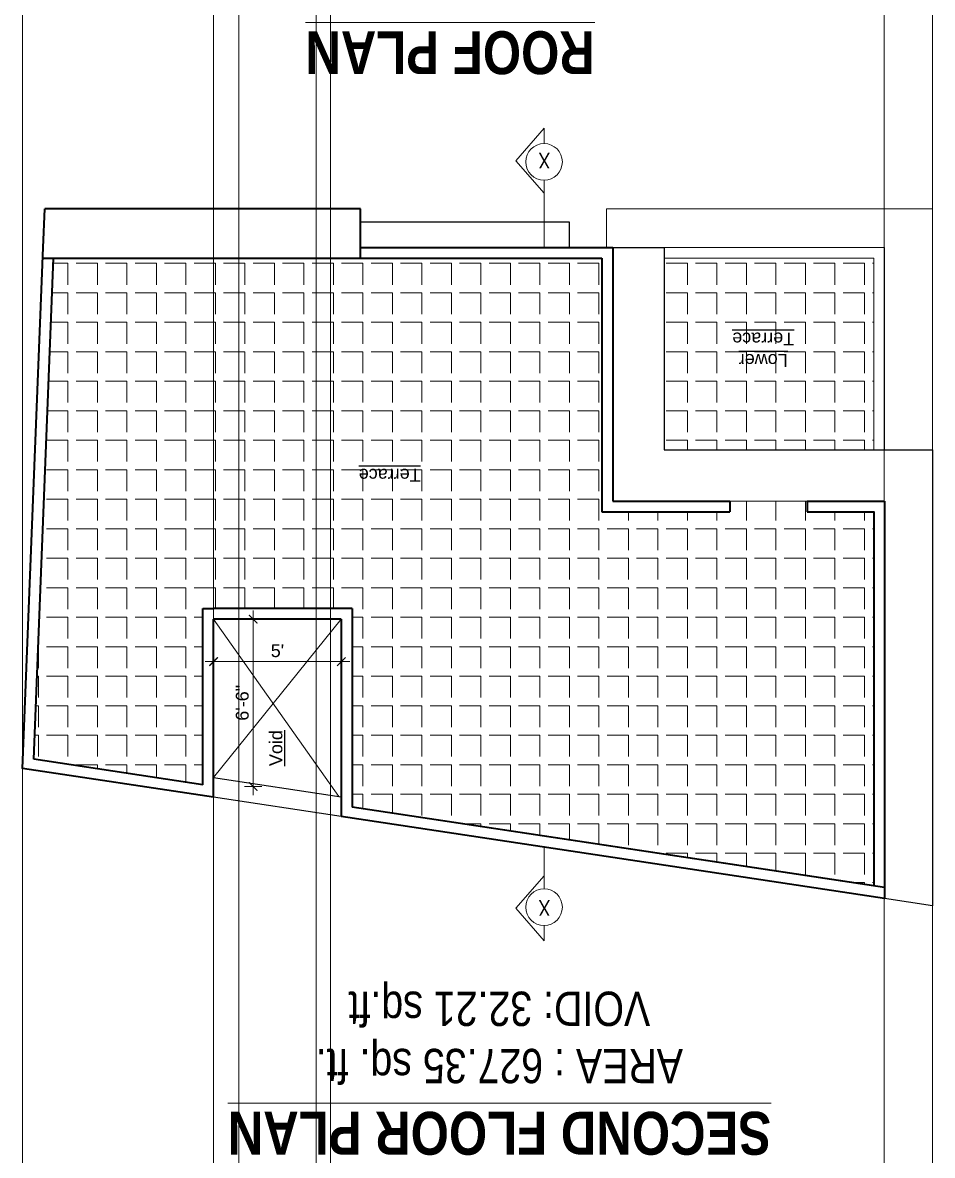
# Model space of a CAD drawing. Header units: inches. Extents: x 136316 to 155547, y -21384 to -17606.
# Drawn here: x 153972 to 154396, y -18134 to -17606 of the extents above; entities that cross this region are included whole.
import ezdxf

# ---------------------------------------------------------------- set-up
doc = ezdxf.new("R2010")
doc.units = ezdxf.units.IN
doc.header["$LTSCALE"] = 0.5
doc.header["$MEASUREMENT"] = 0
doc.header["$PDMODE"] = 66
for name, color, linetype, lineweight in [('Annotate-Lite.w', 177, 'Continuous', 9), ('DIM 1-100', 4, 'Continuous', 13), ('HACTH', 253, 'Continuous', 9), ('hatch', 9, 'Continuous', 5), ('PARAPET', 50, 'Continuous', 13), ('TEXT', 220, 'Continuous', 9), ('Text-100.w', 254, 'Continuous', 9), ('wall', 1, 'Continuous', 40), ('wall light', 6, 'Continuous', 25)]:
    doc.layers.add(name, color=color, linetype=linetype, lineweight=lineweight)
doc.styles.add('ARAIL', font='ARIALN.TTF')
doc.styles.add('arial', font='arial.ttf')
doc.styles.add('arial.', font='arial.ttf')
doc.styles.get("Standard").update_dxf_attribs({"font": 'arial.ttf'})
doc.dimstyles.new('1 by 96', dxfattribs={"dimtxt": 6, "dimasz": 4, "dimexe": 4, "dimexo": 4, "dimgap": 2, "dimtad": 1, "dimdec": 0, "dimzin": 0, "dimdsep": 46, "dimlunit": 4, "dimtxsty": 'Standard', "dimblk": 'ARCHTICK', "dimcen": 0, "dimdle": 4, "dimadec": 0, "dimazin": 0, "dimtfac": 1, "dimtdec": 0, "dimtix": 1, "dimtofl": 0, "dimtmove": 1, "dimatfit": 3, "dimldrblk": 'ARCHTICK', "dimfxl": 4, "dimfxlon": 1, "dimtolj": 1, "dimtzin": 0, "dimlwd": -1, "dimlwe": -1, "dimarcsym": 0})
pattern_1 = [(180, (300636.671, -37435.928), (-5e-15, -13.75), [10, -3.75]), (270, (300636.671, -37435.928), (13.75, -6e-15), [10, -3.75])]

# ---------------------------------------------------------------- blocks, each defined once
blk = doc.blocks.new('_ArchTick')
at = {"color": 0, "linetype": 'ByBlock', "const_width": 0.15}
blk.add_lwpolyline([(-0.5, -0.5), (0.5, 0.5)], dxfattribs=at)
blk = doc.blocks.new('*D779')
at = {"layer": 'Defpoints', "color": 0, "transparency": 16777216}
for p in [(154060.79, -17884.35), (154120.33, -17884.35), (154060.79, -17904.12)]:
    blk.add_point(p, dxfattribs=at)
at = {"layer": 'DIM 1-100', "color": 0, "transparency": 16777216}
for p, q in [((154124.33, -17904.12), (154056.79, -17904.12)), ((154060.79, -17900.12), (154060.79, -17908.12)), ((154120.33, -17900.12), (154120.33, -17908.12))]:
    blk.add_line(p, q, dxfattribs=at)
at = {"layer": 'DIM 1-100', "color": 0, "transparency": 16777216, "xscale": 4, "yscale": 4, "zscale": 4, "rotation": 180}
blk.add_blockref('_ArchTick', (154060.79, -17904.12), dxfattribs=at)
at = {"layer": 'DIM 1-100', "color": 0, "transparency": 16777216, "xscale": 4, "yscale": 4, "zscale": 4}
blk.add_blockref('_ArchTick', (154120.33, -17904.12), dxfattribs=at)
at = {"layer": 'DIM 1-100', "color": 0, "transparency": 16777216, "insert": (154090.56, -17899.07), "char_height": 6, "attachment_point": 5}
blk.add_mtext("\\A1;5'", dxfattribs=at)
blk = doc.blocks.new('*D780')
at = {"layer": 'Defpoints', "color": 0, "transparency": 16777216}
for p in [(154060.79, -17884.35), (154079.25, -17884.35), (154088.06, -17962.33)]:
    blk.add_point(p, dxfattribs=at)
at = {"layer": 'DIM 1-100', "color": 0, "transparency": 16777216}
for p, q in [((154079.25, -17966.33), (154079.25, -17880.35)), ((154075.25, -17884.35), (154083.25, -17884.35)), ((154083.25, -17962.33), (154075.25, -17962.33))]:
    blk.add_line(p, q, dxfattribs=at)
at = {"layer": 'DIM 1-100', "color": 0, "transparency": 16777216, "xscale": 4, "yscale": 4, "zscale": 4}
for p, rotation in [((154079.25, -17884.35), 90), ((154079.25, -17962.33), 270)]:
    blk.add_blockref('_ArchTick', p, dxfattribs=dict(at, rotation=rotation))
at = {"layer": 'DIM 1-100', "color": 0, "transparency": 16777216, "insert": (154074.18, -17923.34), "char_height": 6, "attachment_point": 5, "rotation": 90}
blk.add_mtext('\\A1;6\'-6"', dxfattribs=at)

msp = doc.modelspace()

# ---------------------------------------------------------------- hatches: boundary and pattern name
at = {"layer": 'HACTH'}
h = msp.add_hatch(dxfattribs=at)
h.set_pattern_fill('ANGLE', color=256, scale=50, angle=180)
h.set_pattern_definition(pattern_1)
h.paths.add_polyline_path([(154125.33, -17972), (154368.48, -18008.72), (154368.48, -17834.35), (154337.48, -17834.35), (154337.48, -17829.35), (154301.48, -17829.35), (154301.48, -17834.35), (154241.83, -17834.35), (154241.83, -17716.12), (153986.18, -17716.12), (153976.97, -17949.6), (154055.79, -17961.5), (154055.79, -17879.35), (154060.79, -17879.35), (154125.33, -17879.35)])
h.paths.add_polyline_path([(154158.73, -17811.53), (154126.85, -17811.53), (154126.85, -17823.9), (154158.73, -17823.9)], flags=24)
at = {"layer": 'hatch'}
h = msp.add_hatch(dxfattribs=at)
h.set_pattern_fill('ANGLE', color=256, scale=50, angle=180)
h.set_pattern_definition(pattern_1)
h.paths.add_polyline_path([(154270.83, -17805.36), (154368.48, -17805.36), (154368.48, -17716.12), (154270.83, -17716.12)])
h.paths.add_polyline_path([(154332.85, -17748.03), (154300.97, -17748.03), (154300.97, -17770.4), (154332.85, -17770.4)], flags=24)

# ---------------------------------------------------------------- linework, layer by layer
at = {"layer": 'Annotate-Lite.w'}
for p in [(153971.8, -19772.42), (154060.79, -19776.75), (154072.56, -19046.46), (154108.56, -19047.46), (154115.33, -19794.09), (154373.4, -19752.86), (154395.81, -19183.51)]:
    msp.add_xline(p, (0, 1), dxfattribs=at)
at = {"layer": 'HACTH', "ltscale": 100}
for p, q in [((154395.81, -17693.12), (154244, -17693.12)), ((154244, -17711.12), (154244, -17693.12)), ((154395.81, -17805.36), (154395.81, -17693.12))]:
    msp.add_line(p, q, dxfattribs=at)
at = {"layer": 'HACTH'}
msp.add_line((154301.48, -17829.35), (154337.48, -17829.35), dxfattribs=at)
at = {"layer": 'hatch'}
for p, q in [((154060.79, -17958.21), (154120.33, -17884.35)), ((154060.79, -17884.35), (154119.2, -17967.03))]:
    msp.add_line(p, q, dxfattribs=at)
at = {"layer": 'PARAPET'}
for p, q in [((154373.48, -17711.12), (154270.83, -17711.12)), ((154373.48, -17723.12), (154373.48, -17711.12)), ((154373.48, -17711.12), (154373.48, -17805.36)), ((154368.48, -17716.12), (154270.83, -17716.12)), ((154368.48, -17716.12), (154368.48, -17805.36))]:
    msp.add_line(p, q, dxfattribs=at)
at = {"layer": 'TEXT'}
for points in [[(154214.83, -17662.64), (154214.83, -17655.5), (154201.74, -17670.64), (154214.83, -17685.78)], [(154214.83, -17711.12), (154214.83, -17679.71)], [(154214.83, -17990.57), (154214.83, -18010.06)], [(154214.83, -18027.13), (154214.83, -18034.27), (154201.74, -18019.13), (154214.83, -18003.99)]]:
    msp.add_lwpolyline(points, dxfattribs=at)
for centre in [(154214.83, -17671.18), (154214.83, -18018.59)]:
    msp.add_circle(centre, 8.53, dxfattribs=at)
at = {"layer": 'wall'}
for p, q in [((153981.37, -17711.12), (153982.08, -17693.12)), ((154129.33, -17693.12), (153982.08, -17693.12)), ((154129.33, -17716.12), (154129.33, -17693.12)), ((154129.33, -17711.12), (154246.83, -17711.12)), ((154246.83, -17711.12), (154246.83, -17829.35)), ((153976.97, -17949.6), (153986.18, -17716.12)), ((153981.17, -17716.12), (154241.83, -17716.12)), ((154241.83, -17716.12), (154241.83, -17834.35)), ((154246.83, -17829.35), (154301.48, -17829.35)), ((154337.48, -17829.35), (154373.48, -17829.35)), ((154241.83, -17834.35), (154301.48, -17834.35)), ((154055.79, -17961.5), (154055.79, -17879.35)), ((154055.79, -17879.35), (154060.79, -17879.35)), ((154125.33, -17879.35), (154060.79, -17879.35)), ((154125.33, -17879.35), (154125.33, -17972)), ((154120.33, -17884.35), (154060.79, -17884.35)), ((154060.79, -17967.32), (154060.79, -17884.35)), ((154120.33, -17884.35), (154120.33, -17976.31)), ((154055.79, -17961.5), (153976.97, -17949.6)), ((154373.48, -18009.47), (154125.33, -17972))]:
    msp.add_line(p, q, dxfattribs=at)
for points in [[(154060.79, -17967.32), (153971.8, -17953.88), (153981.37, -17711.12)], [(154373.48, -17829.35), (154373.48, -18012.41), (154373.48, -18014.53), (154120.33, -17976.31)], [(154301.48, -17829.35), (154301.48, -17834.35)], [(154337.48, -17829.35), (154337.48, -17834.35)], [(154337.48, -17834.35), (154368.48, -17834.35), (154368.48, -18008.72), (154125.33, -17972)]]:
    msp.add_lwpolyline(points, dxfattribs=at)
at = {"layer": 'wall light', "ltscale": 100}
for p, q in [((154129.33, -17699.12), (154226.58, -17699.12)), ((154226.58, -17699.12), (154226.58, -17711.12)), ((154246.83, -17711.12), (154270.83, -17711.12)), ((154270.83, -17711.12), (154270.83, -17805.36)), ((154270.83, -17805.36), (154395.81, -17805.36)), ((154395.81, -17805.36), (154395.81, -18017.9))]:
    msp.add_line(p, q, dxfattribs=at)
at = {"layer": 'wall light'}
for p, q in [((154120.33, -17976.31), (154060.79, -17967.32)), ((154395.81, -18017.9), (154373.48, -18014.53))]:
    msp.add_line(p, q, dxfattribs=at)
msp.add_lwpolyline([(154060.79, -17958.21), (154120.33, -17967.2)], dxfattribs=at)

# ---------------------------------------------------------------- texts
at = {"layer": 'TEXT', "char_height": 7.2, "rotation": 180, "style": 'ARAIL'}
for insert, attachment_point in [((154217.71, -17674.14), 1), ((154212.23, -18022.52), 3)]:
    msp.add_mtext_dynamic_manual_height_columns('X', width=125.4648, gutter_width=90, heights=[0], dxfattribs=dict(at, insert=insert, attachment_point=attachment_point))
at = {"layer": 'TEXT', "lineweight": -2, "char_height": 6, "width": 127.5059, "attachment_point": 5, "style": 'arial.'}
for s, insert, rotation in [('{\\LLower\\PTerrace}', (154316.98, -17758.71), 180), ('{\\LTerrace}', (154142.87, -17817.21), 180), ('{\\LVoid}', (154089.87, -17944.43), 90)]:
    msp.add_mtext(s, dxfattribs=dict(at, insert=insert, rotation=rotation))
at = {"layer": 'Text-100.w', "char_height": 20, "width": 569.1024, "attachment_point": 2, "rotation": 180, "style": 'arial'}
for s, insert in [('\\A1;{\\fArial Narrow|b1|i0|c0|p34;\\LROOF PLAN}', (154171.01, -17630.28)), ('\\A1;{\\fArial Narrow|b1|i0|c0|p34;\\LSECOND FLOOR PLAN\\P\\fArial Narrow|b0|i0|c0|p34;\\H0.8x;\\lAREA : 627.35 sq. ft.\\PVOID: 32.21 sq.ft}', (154194, -18133.98))]:
    msp.add_mtext(s, dxfattribs=dict(at, insert=insert))

# ---------------------------------------------------------------- dimensions: what is measured, and where the dimension line sits
at = {"layer": 'DIM 1-100'}
for base, p1, angle, picture, middle in [((154079.25, -17884.35), (154088.06, -17962.33), 270, '*D780', (154074.18, -17923.34)), ((154060.79, -17904.12), (154120.33, -17884.35), 180, '*D779', (154090.56, -17899.07))]:
    dim = msp.add_linear_dim(base=base, p1=p1, p2=(154060.79, -17884.35), angle=angle, dimstyle='1 by 96', dxfattribs=at)
    dim.commit()
    dim.dimension.update_dxf_attribs({"geometry": picture, "text_midpoint": middle})

doc.saveas('drawing.dxf')
